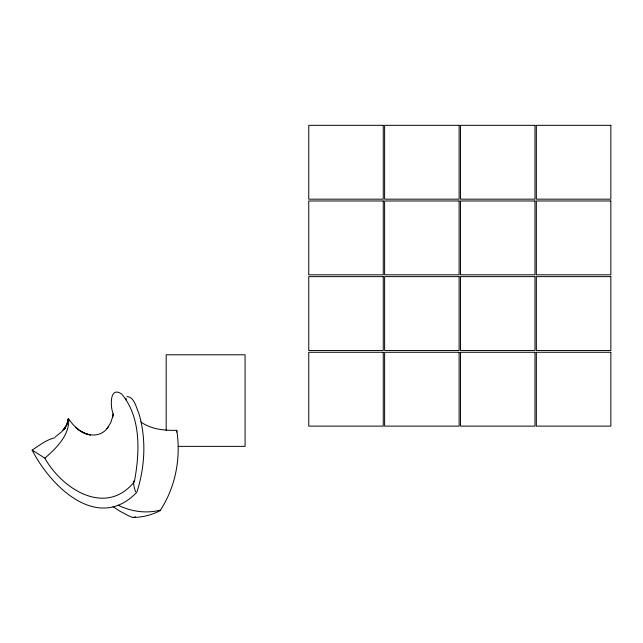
<?xml version="1.0" encoding="UTF-8"?>
<svg xmlns="http://www.w3.org/2000/svg" width="643" height="643" viewBox="0 0 643 643"><rect width="100%" height="100%" fill="white"/><g stroke="black" fill="none" stroke-linecap="round" stroke-linejoin="round"><path stroke-width="0.96" d="M176.729 432.048L176.737 430.312C164.383 430.617 151.153 429.42 140.841 421.921M67.386 423.713L67.74 420.064L68.463 418.866L73.254 424.854L78.607 429.725L84.555 433.245L90.43 434.973L87.311 434.258L81.42 431.606M108.442 426.751L106.947 428.68L110.7 422.748L112.71 416.535L112.549 417.371L113.064 413.891M126.092 398.274L126.012 399.906M112.549 417.371L113.031 414.663L112.863 415.619M68.045 419.172L66.776 425.055L68.262 418.898M66.623 424.348L64.147 429.411L66.044 426.028L61.519 431.927L55.491 436.677M106.987 428.632C99.078 438.614 83.807 435.85 75.826 427.426L78.607 429.725M63.448 429.733L65.433 427.716L62.58 430.609M55.105 437.69C46.537 439.627 39.344 445.374 32.15 450.124L44.873 458.162C56.142 448.3 69.733 435.287 68.648 419.059M126.936 396.53C134.419 396.779 136.38 408.12 138.976 413.754C146.491 439.265 144.948 467.043 136.863 492.216C97.937 532.918 50.644 486.502 32.15 450.124M135.327 516.715L133.278 517.671L128.648 515.807L119.606 511.04L113.096 506.612M178.167 446.371L245.079 446.371L245.079 354.791L166.183 354.791L166.183 430.44M118.095 505.173C131.084 511.619 146.363 513.813 160.469 510.068C175.611 486.896 181.061 457.72 176.769 430.472M44.873 458.162C62.033 489.074 105.918 517.093 134.371 481.711C139.684 453.146 141.564 417.894 121.768 394.119C109.117 385.197 110.274 407.871 113.313 414.108M135.657 491.887A23.365 10.256 56.8 0 1 133.68 481.06M160.589 510.413A134.419 89.088 77.9 0 1 133.254 517.446M383.252 125.329L308.753 125.329L308.753 199.169L383.252 199.169L383.252 125.329M459.118 125.329L384.618 125.329L384.618 199.169L459.118 199.169L459.118 125.329M534.984 125.329L460.484 125.329L460.484 199.169L534.984 199.169L534.984 125.329M610.85 125.329L536.35 125.329L536.35 199.169L610.85 199.169L610.85 125.329M383.252 200.978L308.753 200.978L308.753 274.818L383.252 274.818L383.252 200.978M459.118 200.978L384.618 200.978L384.618 274.818L459.118 274.818L459.118 200.978M534.984 200.978L460.484 200.978L460.484 274.818L534.984 274.818L534.984 200.978M610.85 200.978L536.35 200.978L536.35 274.818L610.85 274.818L610.85 200.978M383.252 276.627L308.753 276.627L308.753 350.467L383.252 350.467L383.252 276.627M459.118 276.627L384.618 276.627L384.618 350.467L459.118 350.467L459.118 276.627M534.984 276.627L460.484 276.627L460.484 350.467L534.984 350.467L534.984 276.627M610.85 276.627L536.35 276.627L536.35 350.467L610.85 350.467L610.85 276.627M383.252 352.276L308.753 352.276L308.753 426.116L383.252 426.116L383.252 352.276M459.118 352.276L384.618 352.276L384.618 426.116L459.118 426.116L459.118 352.276M534.984 352.276L460.484 352.276L460.484 426.116L534.984 426.116L534.984 352.276M610.85 352.276L536.35 352.276L536.35 426.116L610.85 426.116L610.85 352.276"/></g></svg>
